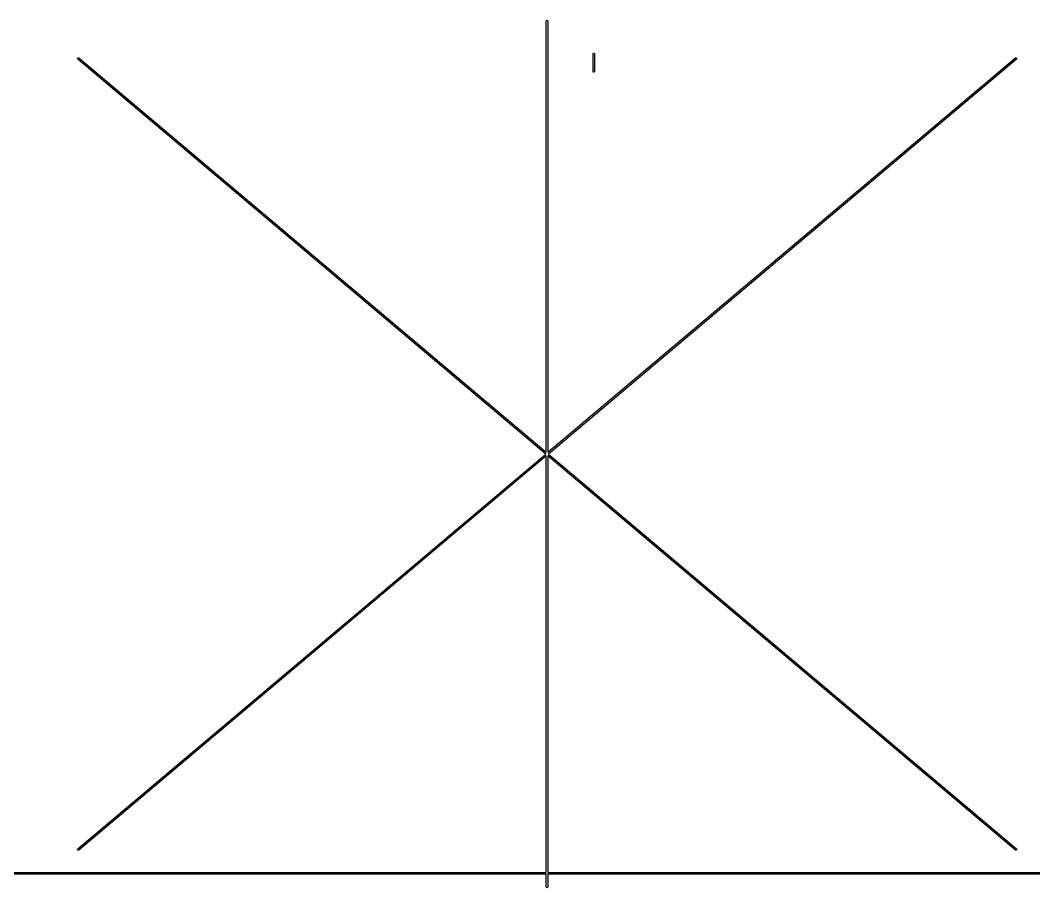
# Model space of a CAD drawing. Extents: x 0.85 to 10.6, y -9.13 to -0.6.
# Drawn here: x 5.775 to 8.651, y -8.641 to -6.179 of the extents above; entities that cross this region are included whole.
import ezdxf

# ---------------------------------------------------------------- set-up
doc = ezdxf.new("R2010")
doc.units = 0
doc.header["$MEASUREMENT"] = 0
doc.layers.add('BLACK', color=7, linetype='CONTINUOUS')

msp = doc.modelspace()

# ---------------------------------------------------------------- linework, layer by layer
at = {"layer": 'BLACK', "linetype": 'CONTINUOUS'}
for p, q in [((7.26732, -6.18179), (7.26801, -6.18012)), ((7.26732, -7.40506), (7.26732, -6.18179)), ((7.26801, -6.18012), (7.26969, -6.17943)), ((7.26969, -6.17943), (7.27136, -6.18012)), ((7.27136, -6.18012), (7.27205, -6.18179)), ((7.27205, -6.18179), (7.27205, -7.40506)), ((5.93662, -6.28829), (5.93717, -6.28657)), ((5.93745, -6.2899), (5.93662, -6.28829)), ((5.93717, -6.28657), (5.93878, -6.28574)), ((7.26602, -7.41014), (5.93745, -6.2899)), ((5.93878, -6.28574), (5.9405, -6.28628)), ((5.9405, -6.28628), (7.26732, -7.40506)), ((7.27205, -7.40506), (8.59887, -6.28628)), ((8.60192, -6.2899), (7.27335, -7.41014)), ((7.40026, -6.275), (7.40083, -6.27361)), ((7.40026, -6.325), (7.40026, -6.275)), ((7.40083, -6.27361), (7.40222, -6.27303)), ((7.40222, -6.27303), (7.40362, -6.27361)), ((7.40362, -6.27361), (7.40419, -6.275)), ((7.40419, -6.275), (7.40419, -6.325)), ((8.59887, -6.28628), (8.60059, -6.28574)), ((8.60059, -6.28574), (8.6022, -6.28657)), ((8.60275, -6.28829), (8.60192, -6.2899)), ((8.6022, -6.28657), (8.60275, -6.28829)), ((7.40083, -6.32639), (7.40026, -6.325)), ((7.40222, -6.32697), (7.40083, -6.32639)), ((7.40362, -6.32639), (7.40222, -6.32697)), ((7.40419, -6.325), (7.40362, -6.32639)), ((5.93745, -8.53038), (7.26602, -7.41014)), ((7.26732, -7.41522), (5.9405, -8.53399)), ((7.26732, -8.59803), (7.26732, -7.41522)), ((8.59887, -8.53399), (7.27205, -7.41522)), ((7.27205, -7.41522), (7.27205, -8.59803)), ((7.27335, -7.41014), (8.60192, -8.53038)), ((5.93662, -8.53198), (5.93745, -8.53038)), ((5.93717, -8.53371), (5.93662, -8.53198)), ((5.93878, -8.53454), (5.93717, -8.53371)), ((5.9405, -8.53399), (5.93878, -8.53454)), ((8.60059, -8.53454), (8.59887, -8.53399)), ((8.6022, -8.53371), (8.60059, -8.53454)), ((8.60192, -8.53038), (8.60275, -8.53198)), ((8.60275, -8.53198), (8.6022, -8.53371)), ((1.00197, -8.59803), (7.26732, -8.59803)), ((7.27205, -8.59803), (10.273, -8.59803)), ((7.26732, -8.60197), (1, -8.60197)), ((7.26732, -8.63848), (7.26732, -8.60197)), ((10.275, -8.60197), (7.27205, -8.60197)), ((7.27205, -8.60197), (7.27205, -8.63848)), ((7.26801, -8.64015), (7.26732, -8.63848)), ((7.26969, -8.64085), (7.26801, -8.64015)), ((7.27136, -8.64015), (7.26969, -8.64085)), ((7.27205, -8.63848), (7.27136, -8.64015))]:
    msp.add_line(p, q, dxfattribs=at)

doc.saveas('drawing.dxf')
